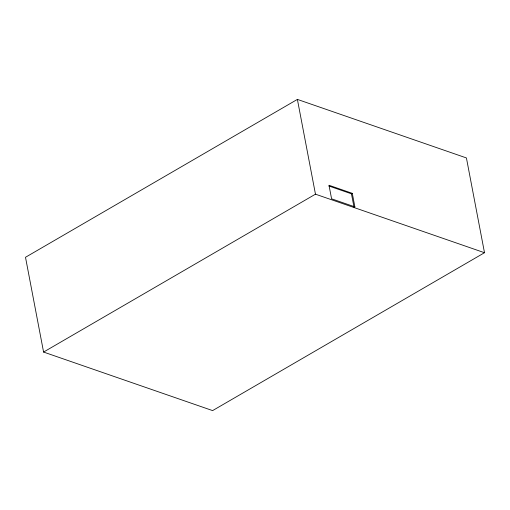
<?xml version="1.0" encoding="UTF-8"?>
<svg xmlns="http://www.w3.org/2000/svg" width="510" height="510" viewBox="0 0 510 510"><rect width="100%" height="100%" fill="white"/><g stroke="black" fill="none" stroke-linecap="round" stroke-linejoin="round"><path stroke-width="0.76" d="M297.387 99.399L25.5 257.282L43.579 352.059L212.613 410.601L484.5 252.718L466.42 157.941L297.387 99.399L315.467 194.176L484.5 252.718M43.579 352.059L315.467 194.176M328.912 186.016L351.46 193.819L352.295 193.335L354.877 206.875L354.042 207.36M352.295 193.335L329.001 185.27L331.583 198.804L354.877 206.875M351.46 193.819L353.902 206.607"/></g></svg>
